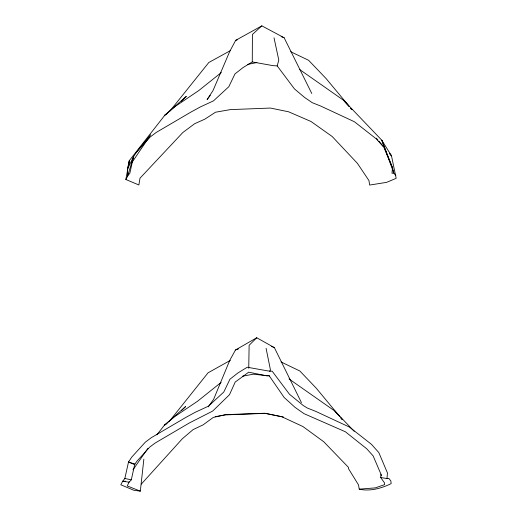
<?xml version="1.0" encoding="UTF-8"?>
<svg xmlns="http://www.w3.org/2000/svg" width="517" height="517" viewBox="0 0 517 517"><rect width="100%" height="100%" fill="white"/><g stroke="black" fill="none" stroke-linecap="round" stroke-linejoin="round"><path stroke-width="0.78" d="M299.763 69.608L343.786 100.447L381.772 140.191L391.472 155.766L396.177 178.333L386.606 182.359L369.636 185.06L368.957 180.588L357.409 163.34L332.205 136.527L310.982 121.476L288.57 111.782L270.404 108.053L230.252 109.623L215.511 112.221L204.881 119.136L194.625 123.737L182.837 132.514L139.991 178.191L138.873 184.97L125.844 179.496L127.602 176.297L127.376 169.298L133.535 156.716L136.753 151.817L150.324 136.889L156.328 132.384L191.038 112.015L200.428 106.909L213.495 100.86L228.792 86.746L234.957 73.931L243.003 67.611L252.27 61.937L252.412 34.465L261.841 25.85L284.13 37.735L311.79 93.525M248.742 368.24L249.129 345.291L256.742 337.756L274.378 347.624L301.437 402.601M125.586 481.204L122.632 481.288L129.185 482.167L131.299 479.815L134.782 464.092L128.513 462.011L134.601 464.596L136.94 461.19L149.665 447.153L155.068 443.095L189.442 422.912L212.681 411.073L229.496 394.704L235.203 382.057L248.677 372.195L267.011 375.865L268.918 375.355L284.15 397.476L295.065 407.377L304.002 413.652L345.401 431.779L366.76 448.808L373.151 455.929L380.99 474.251L380.674 477.514L386.981 478.548L387.459 472.971L378.838 452.601L371.452 444.323L349.382 427.042L315.725 411.364L307.176 407.958L303.24 405.502L289.423 394.193L272.194 371.219L267.896 370.922L247.255 367.232L237.982 372.906L229.942 379.226L223.777 392.041L208.474 406.155L195.407 412.204L186.017 417.309L151.313 437.679L145.303 442.184L131.738 457.112L128.513 462.011L124.83 478.496L122.632 481.288L120.823 484.791L133.858 490.265L140.327 491.15L143.849 459.219M127.951 173.156L127.602 176.297L127.376 169.298L129.34 160.6L164.897 115.136L186.327 96.369L181.26 101.345M128.907 164.522L129.34 160.6L127.738 169.259M125.844 179.496L127.447 170.836M269.835 371.717L270.378 369.532L266.074 348.284M395.886 175.728L393.844 173.079L392.474 167.676L383.853 147.306L376.466 139.028L354.404 121.747L320.74 106.069L312.19 102.663L304.461 97.345L294.444 88.898L277.209 65.924L278.779 60.037L274.023 37.812M134.601 464.596L134.782 464.092M129.185 481.85L127.26 485.941L140.327 491.15M261.841 25.85L235.662 40.352L229.664 51.597L213.036 90.54L207.104 99.548L210.309 95.399M256.742 337.756L235.493 349.977L229.729 360.407L213.676 399.208L208.299 406.873M131.415 163.32L150.699 134.743L136.753 151.817M132.959 469.85L147.946 448.291M156.838 434.849L164.322 425.323L185.584 406.582L181.609 410.504M169.053 421.685L208.054 372.809L230.369 360.362M169.434 111.64L208.81 62.505L230.556 50.543M141.264 484.138L182.411 438.687L193.087 429.621L203.129 424.845L213.269 417.445L225.722 414.615L264.62 413.251L281.843 416.754L302.891 426.519L323.765 441.764L348.406 467.31L348.348 468.415L358.514 484.933L359.225 489.153C369.855 491.615 381.494 488.352 391.156 483.628L390.865 481.023L388.829 478.374L386.981 478.548M221.147 382.38L197.507 401.276L174.824 416.54L164.322 425.323L166.972 423.488M221.295 72.561L198.657 90.649L175.702 106.114L164.897 115.136L167.534 113.313M235.493 349.977L238.434 348.969M235.662 40.352L237.18 39.887M247.591 64.438L256.917 62.538M242.415 376.24L253.304 374.179L269.422 375.969M215.15 416.696L225.238 414.918L265.389 413.348L283.555 417.077M359.225 489.153L375.297 487.886L384.654 484.629L384.551 482.956L380.674 477.514M277.209 65.924L272.918 65.627L252.27 61.937M124.83 478.496L131.299 479.815M281.177 36.629L284.13 37.735M271.528 346.442L274.378 347.624M290.683 51.726L308.61 60.289L326.246 78.733L348.885 105.94M281.035 361.952L299.841 370.993L316.262 388.202L339.843 416.65M289.003 378.935L334.822 411.047L354.177 431.294M346.855 103.898L343.786 100.447L349.027 106.528M334.822 411.047L338.868 415.687M340.89 418.007L342.409 419.746L340.871 417.891M350.597 108.35L351.644 109.565M376.279 138.136L377.849 139.965M378.896 141.18L383.614 146.647M350.946 108.415L351.974 109.649M127.693 176.103L127.376 169.298M380.99 474.251L381.378 475.776M392.474 167.676L391.996 173.253L393.844 173.079L381.772 140.191L392.474 167.676M133.47 156.871L129.845 173.201L127.654 175.993L133.47 156.871M391.472 155.766L389.379 153.336L391.472 155.766"/></g></svg>
